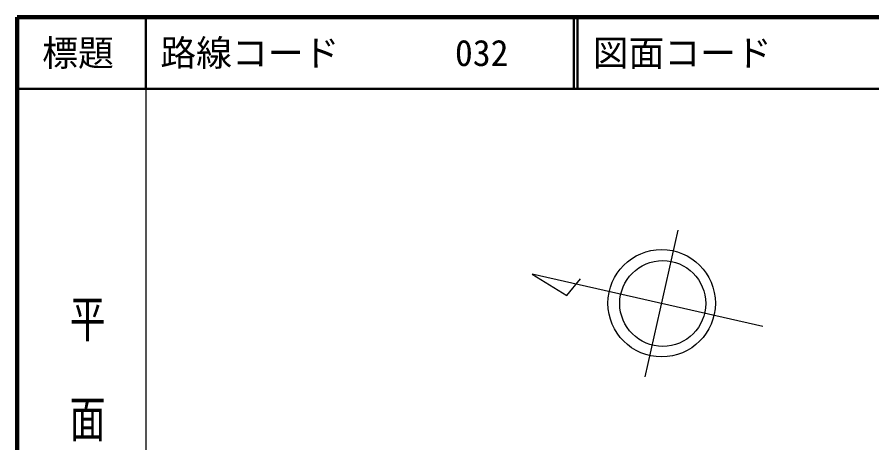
# Model space of a CAD drawing. Units: millimetres, scale not verified. Extents: x 40000 to 680000, y 20000 to 380000.
# Drawn here: x 40000 to 159370, y 320530 to 380000 of the extents above; entities that cross this region are included whole.
import ezdxf
from ezdxf.enums import TextEntityAlignment as Align

# ---------------------------------------------------------------- set-up
doc = ezdxf.new("R2010")
doc.units = ezdxf.units.MM
doc.header["$LTSCALE"] = 1000
for name, color, linetype, lineweight in [('M-BGD', 7, 'Continuous', 25), ('M-TTL', 2, 'Continuous', 140), ('M-TTL-BAND', 7, 'Continuous', 25), ('M-TTL-LINE', 7, 'Continuous', 50), ('M-TTL-TXT', 7, 'Continuous', 13)]:
    doc.layers.add(name, color=color, linetype=linetype, lineweight=lineweight)
doc.styles.add('@ＭＳ ゴシック', font='')
doc.styles.add('ＭＳ ゴシック', font='')
doc.styles.get('@ＭＳ ゴシック').set_extended_font_data('@MS Gothic')
doc.styles.get('ＭＳ ゴシック').set_extended_font_data('MS Gothic')

msp = doc.modelspace()

# ---------------------------------------------------------------- linework, layer by layer
at = {"layer": 'M-BGD'}
for p, q in [((127686, 329758), (132314, 350242)), ((144143, 336804), (111926, 344084)), ((111926, 344084), (116768, 341138)), ((116768, 341138), (118672, 343458))]:
    msp.add_line(p, q, dxfattribs=at)
for centre, radius in [((130009, 340041), 7500), ((130161, 339998), 6000)]:
    msp.add_circle(centre, radius, dxfattribs=at)
at = {"layer": 'M-TTL'}
for p, q in [((40000, 380000), (40000, 20000)), ((680000, 380000), (40000, 380000))]:
    msp.add_line(p, q, dxfattribs=at)
at = {"layer": 'M-TTL-BAND'}
msp.add_line((58000, 370000), (58000, 20000), dxfattribs=at)
at = {"layer": 'M-TTL-LINE'}
for p, q in [((58000, 380000), (58000, 370000)), ((117750, 380000), (117750, 370000)), ((118250, 380000), (118250, 370000)), ((40000, 370000), (680000, 370000))]:
    msp.add_line(p, q, dxfattribs=at)

# ---------------------------------------------------------------- texts
at = {"layer": 'M-TTL-BAND', "style": '@ＭＳ ゴシック', "width": 1.4}
msp.add_text('平  面  図', height=3666, rotation=270, dxfattribs=at).set_placement((49777, 306475), align=Align.MIDDLE_RIGHT)
at = {"layer": 'M-TTL-TXT', "style": 'ＭＳ ゴシック'}
msp.add_text('標題', height=3666, dxfattribs=at).set_placement((48500, 375000), align=Align.MIDDLE_CENTER)
for s, p in [('路線コード', (60000, 375000)), ('032', (101142, 375000)), ('図面コード', (120380, 375000))]:
    msp.add_text(s, height=3666, dxfattribs=at).set_placement(p, align=Align.MIDDLE_LEFT)

doc.saveas('drawing.dxf')
